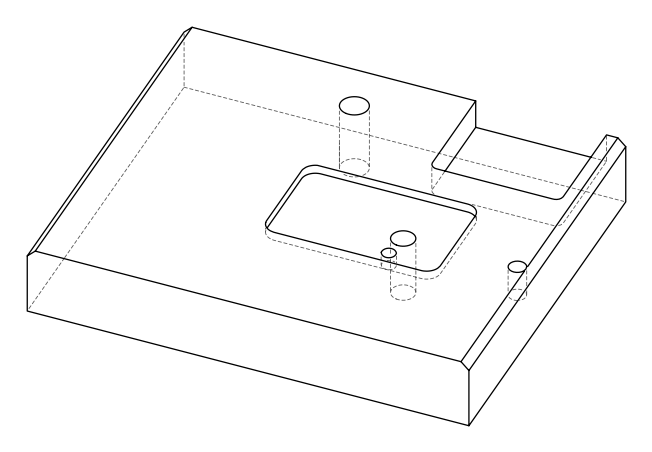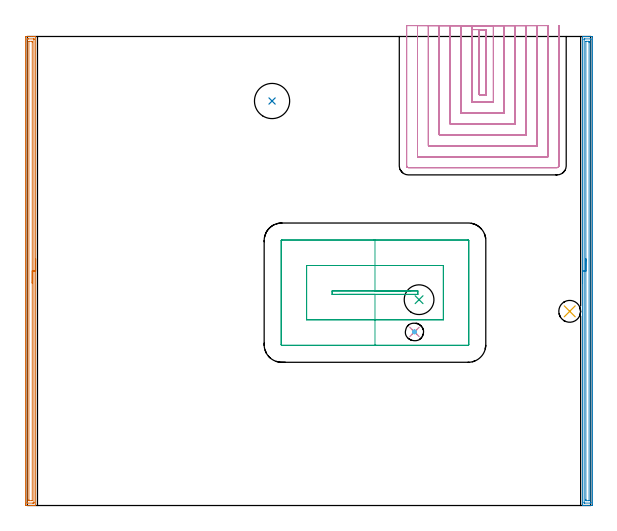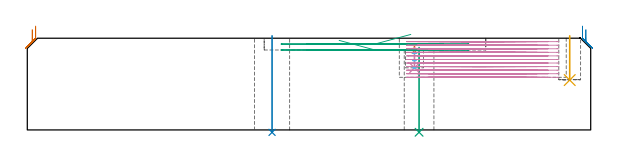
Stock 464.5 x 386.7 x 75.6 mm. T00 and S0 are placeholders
(PLAN: 10 operations, 8 tool changes, 85.8 min)
(1 SPOT_DRILL | STEP1POCKET | NXT0321_9005460120000 | 0.03 min | 1009 mm3)
(2 INDEXABLE_INSERT_DRILL_THROUGH_HOLE_FROM_SOLID | STEP1HOLE | NXT0302_029 | 0.32 min | 49886 mm3)
(3 INDEXABLE_INSERT_DRILL_THROUGH_HOLE_FROM_SOLID_1 | STEP1HOLE_1 | NXT0302_020 | 0.28 min | 35597 mm3)
(4 DRILL_BLIND_HOLE_INTO_CENTER | STEP1POCKET | NXT0301_128 | 0.07 min | 1619 mm3)
(5 INDEXABLE_INSERT_DRILL_BLIND_HOLE_FROM_SOLID | STEP1POCKET_1 | NXT0302_007 | 0.15 min | 8706 mm3)
(6 MILL_ROUGH_BLIND_HOLE_CONTOUR | STEP1POCKET | UGT0201_129 | Spiral | 0.17 min | 1562 mm3)
(7 AREA_MILL | FG_CHAMFER_SURFACE | UGT0205_001 | 9.51 min | 13638 mm3)
(8 AREA_MILL_1 | FG_CHAMFER_SURFACE_1 | UGT0205_001 | 9.51 min | 13327 mm3)
(9 MILL_RECTANGULAR_POCKET | POCKET_RECTANGULAR_STRAIGHT | UGT0201_006 | Follow Part, ap 7, ae 75% | 4.2 min | 195497 mm3)
(10 MILL_SLOT | SLOT_PARTIAL_RECTANGULAR | NXT0201_011 | Follow Part, ap 3, ae 75% | 61.54 min | 504851 mm3)
(TOOL NXT0321_9005460120000 | NC Spot Drill, 142deg, 12mm, Carbide, Uncoated | D12 PA142 FL30 Z2)
(TOOL NXT0302_029 | Index. Insert Drill 29mm [880-D2900L32-05] | D29 PA176 FL145 Z2)
(TOOL NXT0302_020 | Index. Insert Drill 24.5mm [880-D2450L25-03] | D24.5 PA176 FL74 Z2)
(TOOL NXT0301_128 | Carbide Drill 12mm [861.1-1200-036A1-GP GC34] | D12 PA150 FL37.4 Z2)
(TOOL NXT0302_007 | Index. Insert Drill 18mm [880-D1800L25-05] | D18 PA176 FL90 Z2)
(TOOL UGT0201_129 | Carbide End Mill 11.9 | D11.9 FL15 Z4)
(TOOL UGT0205_001 | Chamfer Mill 20 x 3 x 45 deg. | D20 FL50 Z2)
(TOOL UGT0201_006 | End Mill 28 mm | D28 FL25 Z2)
(TOOL NXT0201_011 | ENDMILL 12mm [2P460-1200-NA 1630] | D12 FL38 Z6)
(OP 1 SPOT_DRILL)
G17 G21 G94 G90
T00 M6
G54
G17 G0 G90 X319.2 Y143.1 S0 M3
G43 Z85.6 H0
G94 G81 G98 Z65.263 F250. R68.9
G80
M5
M2
(OP 2 INDEXABLE_INSERT_DRILL_THROUGH_HOLE_FROM_SOLID)
G17 G21 G94 G90
T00 M6
G54
G17 G0 G90 X201.8 Y333.5 S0 M3
G43 Z85.6 H1
G94 G81 G98 Z-2.006 F250. R77.6
G80
M5
M2
(OP 3 INDEXABLE_INSERT_DRILL_THROUGH_HOLE_FROM_SOLID_1)
G17 G21 G94 G90
T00 M6
G54
G17 G0 G90 X323. Y169.7 S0 M3
G43 Z85.6 H1
G94 G81 G98 Z-1.928 F250. R67.9
G80
M5
M2
(OP 4 DRILL_BLIND_HOLE_INTO_CENTER)
G17 G21 G94 G90
T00 M6
G54
G17 G0 G90 X319.2 Y143.1 S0 M3
G43 Z85.6 H1
G94 G81 G98 Z51.2 F250. R67.9
G80
M5
M2
(OP 5 INDEXABLE_INSERT_DRILL_BLIND_HOLE_FROM_SOLID)
G17 G21 G94 G90
T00 M6
G54
G17 G0 G90 X447.2 Y160.1 S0 M3
G43 Z85.6 H1
G94 G81 G98 Z41.1 F250. R77.6
G80
M5
M2
(OP 6 MILL_ROUGH_BLIND_HOLE_CONTOUR)
G17 G21 G94 G90
T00 M6
G54
G17 G0 G90 X319.2 Y143.1 S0 M3
G43 Z85.6 H0
Z63.
G94 G3 X319.925 Y143.825 R0.725 F250.
X319.2 Y144.55 R0.725
X317.75 Y143.1 R1.45
X319.2 Y144.55 R-1.45
X318.475 Y143.825 R0.725
X319.2 Y143.1 R0.725
G0 Z57.1
G3 X319.925 Y143.825 R0.725
X319.2 Y144.55 R0.725
X317.75 Y143.1 R1.45
X319.2 Y144.55 R-1.45
X318.475 Y143.825 R0.725
X319.2 Y143.1 R0.725
G0 Z51.2
G3 X319.925 Y143.825 R0.725
X319.2 Y144.55 R0.725
X317.75 Y143.1 R1.45
X319.2 Y144.55 R-1.45
X318.475 Y143.825 R0.725
X319.2 Y143.1 R0.725
G0 Z85.6
M5
M2
(OP 7 AREA_MILL)
G17 G21 G94 G90
T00 M6
G54
G17 G0 G90 X6.9 Y203.35 S1061 M3
G43 Z85.6 H0
G94 G1 Y203.312 Z84.728 F250.
Y203.198 Z83.863
Y203.009 Z83.012
Y202.747 Z82.18
Y202.413 Z81.374
Y202.01 Z80.6
Y201.541 Z79.864
Y201.01 Z79.172
Y200.421 Z78.529
Y199.778 Z77.939
Y199.086 Z77.408
Y198.35 Z76.94
Y197.576 Z76.537
Y196.77 Z76.203
Y195.938 Z75.941
Y195.086 Z75.752
Y194.222 Z75.638
Y193.35 Z75.6
Y0.18
X6.904 Y0.01 Z75.596
X6.83 Y0.007 Z75.522
X6.386 Y0. Z75.086
X6.117 Z74.817
X5.381 Z74.077
X4.12 Z72.817
X3.594 Z72.289
X2.963 Z71.659
X-0.875 Z67.822
X-1.128 Y0.002 Z67.57
X-1.492 Y0.007 Z67.206
X-1.494 Y0.012 Z67.203
X-1.499 Y0.631 Z67.201
X-1.5 Y1.256 Z67.2
X-1.499 Y386.069 Z67.201
X-1.494 Y386.688 Z67.203
X-1.492 Y386.693 Z67.206
X-0.875 Y386.7 Z67.822
X3.594 Z72.289
X5.014 Z73.71
X5.381 Z74.077
X6.117 Z74.817
X6.386 Z75.086
X6.83 Y386.693 Z75.522
X6.897 Y386.69 Z75.589
X6.9 Y386.516 Z75.6
Y193.35
X5.486 Z74.186
X5.485 Y2.316 Z74.185
X5.484 Y2.211 Z74.184
X5.479 Y2.012 Z74.179
X5.381 Y2.008 Z74.081
X4.906 Y2.001 Z73.606
X4.488 Y2. Z73.188
X0.438 Z69.138
X0.019 Y2.002 Z68.719
X-0.041 Y2.005 Z68.659
X-0.072 Y2.009 Z68.628
X-0.079 Y2.107 Z68.621
X-0.084 Y2.315 Z68.616
X-0.086 Y2.42 Z68.614
Y2.524
Y384.384
X-0.084 Y384.489 Z68.616
X-0.079 Y384.688 Z68.621
X0.019 Y384.692 Z68.719
X0.494 Y384.699 Z69.194
X0.912 Y384.7 Z69.612
X4.962 Z73.662
X5.381 Y384.698 Z74.081
X5.441 Y384.695 Z74.141
X5.472 Y384.691 Z74.172
X5.479 Y384.592 Z74.179
X5.484 Y384.385 Z74.184
X5.486 Y384.28 Z74.186
Y384.176
Y193.35
X4.072 Z72.772
X4.071 Y4.208 Z72.771
X4.069 Y4.089 Z72.769
X4.066 Y4.03 Z72.766
X4.064 Y4.01 Z72.764
X4.01 Y4.007 Z72.71
X3.801 Y4.001 Z72.501
X1.598 Z70.298
X1.459 Y4.003 Z70.159
X1.349 Y4.01 Z70.049
X1.334 Y4.015 Z70.034
X1.332 Y4.023 Z70.032
X1.33 Y4.049 Z70.03
X1.329 Y4.208 Z70.029
X1.328 Y4.686 Z70.028
X1.329 Y382.492 Z70.029
X1.331 Y382.611 Z70.031
X1.334 Y382.67 Z70.034
X1.336 Y382.69 Z70.036
X1.39 Y382.693 Z70.09
X1.599 Y382.699 Z70.299
X3.802 Z72.502
X3.941 Y382.696 Z72.641
X4.051 Y382.69 Z72.751
X4.066 Y382.685 Z72.766
X4.068 Y382.677 Z72.768
X4.07 Y382.651 Z72.77
X4.071 Y382.492 Z72.771
X4.072 Y382.014 Z72.772
Y193.35
Y192.478 Z72.81
Y191.613 Z72.923
Y190.762 Z73.112
Y189.93 Z73.375
Y189.124 Z73.708
Y188.35 Z74.111
Y187.614 Z74.58
Y186.922 Z75.111
Y186.279 Z75.7
Y185.69 Z76.344
Y185.158 Z77.036
Y184.69 Z77.772
Y184.287 Z78.545
Y183.953 Z79.351
Y183.691 Z80.183
Y183.502 Z81.035
Y183.388 Z81.9
Y183.35 Z82.772
G0 Z85.6
M5
M2
(OP 8 AREA_MILL_1)
G17 G21 G94 G90
T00 M6
G54
G17 G0 G90 X457.7 Y183.35 S1061 M3
G43 Z85.6 H0
G94 G1 Y183.388 Z84.728 F250.
Y183.502 Z83.863
Y183.691 Z83.012
Y183.953 Z82.18
Y184.287 Z81.374
Y184.69 Z80.6
Y185.159 Z79.864
Y185.69 Z79.172
Y186.279 Z78.529
Y186.922 Z77.939
Y187.614 Z77.408
Y188.35 Z76.94
Y189.124 Z76.537
Y189.93 Z76.203
Y190.762 Z75.941
Y191.614 Z75.752
Y192.478 Z75.638
Y193.35 Z75.6
Y386.516
X457.703 Y386.69 Z75.588
X457.755 Y386.693 Z75.536
X458.182 Y386.7 Z75.117
X458.444 Z74.856
X459.177 Z74.118
X460.435 Z72.862
X461.848 Z71.448
X465.414 Z67.883
X465.678 Y386.698 Z67.619
X465.992 Y386.69 Z67.306
X465.999 Y386.376 Z67.299
X466. Y0.631 Z67.3
X465.997 Y0.322 Z67.302
X465.992 Y0.01 Z67.306
X465.676 Y0. Z67.621
X460.959 Z72.336
X459.544 Z73.753
X459.177 Z74.118
X458.444 Z74.856
X458.182 Z75.118
X457.758 Z75.534
X457.703 Y0.01 Z75.588
X457.7 Y0.184 Z75.6
Y193.35
X459.114 Z74.186
Y384.343
X459.115 Y384.406 Z74.185
X459.121 Y384.531 Z74.179
X459.131 Y384.69 Z74.169
X459.177 Y384.693 Z74.123
X459.65 Y384.699 Z73.65
X464.106 Z69.194
X464.523 Y384.693 Z68.777
X464.576 Y384.69 Z68.724
X464.583 Y384.469 Z68.717
X464.585 Y384.343 Z68.715
X464.586 Y384.28 Z68.714
Y2.357
X464.585 Y2.294 Z68.715
X464.579 Y2.169 Z68.721
X464.569 Y2.01 Z68.731
X464.523 Y2.007 Z68.777
X464.05 Y2.001 Z69.25
X459.594 Z73.706
X459.177 Y2.007 Z74.123
X459.124 Y2.01 Z74.176
X459.117 Y2.231 Z74.183
X459.115 Y2.357 Z74.185
X459.114 Y2.42 Z74.186
Y193.35
X460.528 Z72.772
X460.529 Y382.6 Z72.771
Y382.654
X460.532 Y382.68 Z72.768
X460.534 Y382.686 Z72.766
X460.545 Y382.69 Z72.755
X460.753 Y382.699 Z72.547
X462.741 Z70.559
X462.949 Y382.695 Z70.351
X463.086 Y382.69 Z70.214
X463.165 Y382.679 Z70.135
X463.167 Y382.635 Z70.133
X463.17 Y382.492 Z70.13
X463.171 Y382.06 Z70.129
X463.172 Y381.597 Z70.128
X463.171 Y4.1 Z70.129
Y4.046
X463.169 Y4.02 Z70.131
X463.166 Y4.014 Z70.134
X463.155 Y4.01 Z70.145
X462.947 Y4.001 Z70.353
X460.959 Z72.341
X460.752 Y4.005 Z72.548
X460.614 Y4.01 Z72.686
X460.535 Y4.021 Z72.765
X460.533 Y4.065 Z72.767
X460.53 Y4.208 Z72.77
X460.529 Y4.64 Z72.771
X460.528 Y5.103 Z72.772
Y193.35
Y194.222 Z72.81
Y195.087 Z72.923
Y195.938 Z73.112
Y196.77 Z73.375
Y197.576 Z73.708
Y198.35 Z74.111
Y199.086 Z74.58
Y199.778 Z75.111
Y200.421 Z75.7
Y201.01 Z76.344
Y201.542 Z77.036
Y202.01 Z77.772
Y202.413 Z78.545
Y202.747 Z79.351
Y203.009 Z80.183
Y203.198 Z81.035
Y203.312 Z81.9
Y203.35 Z82.772
G0 Z85.6
M5
M2
(OP 9 MILL_RECTANGULAR_POCKET)
G17 G21 G94 G90
T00 M6
G54
G17 G0 G90 X316.195 Y176.9 S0 M3
G43 Z85.733 H0
Z78.733
G94 G1 X286.65 Z70.817 F250.
X251.3 F500.
Y174.1
X322.
Y176.9
X286.65
Y197.9
X230.3
Y153.1
X343.
Y197.9
X286.65
Y218.9
X209.8
G3 X209.3 Y218.4 R0.5
G1 Y132.6
G3 X209.8 Y132.1 R0.5
G1 X363.5
G3 X364. Y132.6 R0.5
G1 Y218.4
G3 X363.5 Y218.9 R0.5
G1 X286.65
X285.65
G0 X257.105 Y174.1 Z73.817
G1 X286.65 Z65.9 F250.
X322. F500.
Y176.9
X251.3
Y174.1
X286.65
Y153.1
X343.
Y197.9
X230.3
Y153.1
X286.65
Y132.1
X363.5
G3 X364. Y132.6 R0.5
G1 Y218.4
G3 X363.5 Y218.9 R0.5
G1 X209.8
G3 X209.3 Y218.4 R0.5
G1 Y132.6
G3 X209.8 Y132.1 R0.5
G1 X286.65
X287.65
G0 Z85.733
M5
M2
(OP 10 MILL_SLOT)
G17 G21 G94 G90
T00 M6
G54
G17 G0 G90 X366.7 Y395.7 S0 M3
G43 Z85.733 H1
Z72.794
G94 G1 Y392.7 F250.
Y392.409 F500.
X372.7
G3 X378.3 Y392.409 R6.
G1 Y338.6
X372.7
Y392.409
X366.7
Y332.6
X384.3
Y392.7
Y395.7 F250.
X357.7
Y392.7
Y323.6 F500.
X393.3
Y392.7
Y395.7 F250.
X348.7
Y392.7
Y314.6 F500.
X402.3
Y392.7
Y395.7 F250.
X339.7
Y392.7
Y305.6 F500.
X411.3
Y392.7
Y395.7 F250.
X330.7
Y392.7
Y296.6 F500.
X420.3
Y392.7
Y395.7 F250.
X321.7
Y392.7
Y287.6 F500.
X429.3
Y392.7
Y395.7 F250.
X312.7
Y392.7
Y280.1 F500.
G3 X314.2 Y278.6 R1.5
G1 X436.8
G3 X438.3 Y280.1 R1.5
G1 Y392.7
Y395.7 F250.
G0 X366.7 Z69.854
G1 Y392.7
Y392.409 F500.
X372.7
G3 X378.3 Y392.409 R6.
G1 Y338.6
X372.7
Y392.409
X366.7
Y332.6
X384.3
Y392.7
Y395.7 F250.
X357.7
Y392.7
Y323.6 F500.
X393.3
Y392.7
Y395.7 F250.
X348.7
Y392.7
Y314.6 F500.
X402.3
Y392.7
Y395.7 F250.
X339.7
Y392.7
Y305.6 F500.
X411.3
Y392.7
Y395.7 F250.
X330.7
Y392.7
Y296.6 F500.
X420.3
Y392.7
Y395.7 F250.
X321.7
Y392.7
Y287.6 F500.
X429.3
Y392.7
Y395.7 F250.
X312.7
Y392.7
Y280.1 F500.
G3 X314.2 Y278.6 R1.5
G1 X436.8
G3 X438.3 Y280.1 R1.5
G1 Y392.7
Y395.7 F250.
G0 X366.7 Z66.915
G1 Y392.7
Y392.409 F500.
X372.7
G3 X378.3 Y392.409 R6.
G1 Y338.6
X372.7
Y392.409
X366.7
Y332.6
X384.3
Y392.7
Y395.7 F250.
X357.7
Y392.7
Y323.6 F500.
X393.3
Y392.7
Y395.7 F250.
X348.7
Y392.7
Y314.6 F500.
X402.3
Y392.7
Y395.7 F250.
X339.7
Y392.7
Y305.6 F500.
X411.3
Y392.7
Y395.7 F250.
X330.7
Y392.7
Y296.6 F500.
X420.3
Y392.7
Y395.7 F250.
X321.7
Y392.7
Y287.6 F500.
X429.3
Y392.7
Y395.7 F250.
X312.7
Y392.7
Y280.1 F500.
G3 X314.2 Y278.6 R1.5
G1 X436.8
G3 X438.3 Y280.1 R1.5
G1 Y392.7
Y395.7 F250.
G0 X366.7 Z63.976
G1 Y392.7
Y392.409 F500.
X372.7
G3 X378.3 Y392.409 R6.
G1 Y338.6
X372.7
Y392.409
X366.7
Y332.6
X384.3
Y392.7
Y395.7 F250.
X357.7
Y392.7
Y323.6 F500.
X393.3
Y392.7
Y395.7 F250.
X348.7
Y392.7
Y314.6 F500.
X402.3
Y392.7
Y395.7 F250.
X339.7
Y392.7
Y305.6 F500.
X411.3
Y392.7
Y395.7 F250.
X330.7
Y392.7
Y296.6 F500.
X420.3
Y392.7
Y395.7 F250.
X321.7
Y392.7
Y287.6 F500.
X429.3
Y392.7
Y395.7 F250.
X312.7
Y392.7
Y280.1 F500.
G3 X314.2 Y278.6 R1.5
G1 X436.8
G3 X438.3 Y280.1 R1.5
G1 Y392.7
Y395.7 F250.
G0 X366.7 Z61.036
G1 Y392.7
Y392.409 F500.
X372.7
G3 X378.3 Y392.409 R6.
G1 Y338.6
X372.7
Y392.409
X366.7
Y332.6
X384.3
Y392.7
Y395.7 F250.
X357.7
Y392.7
Y323.6 F500.
X393.3
Y392.7
Y395.7 F250.
X348.7
Y392.7
Y314.6 F500.
X402.3
Y392.7
Y395.7 F250.
X339.7
Y392.7
Y305.6 F500.
X411.3
Y392.7
Y395.7 F250.
X330.7
Y392.7
Y296.6 F500.
X420.3
Y392.7
Y395.7 F250.
X321.7
Y392.7
Y287.6 F500.
X429.3
Y392.7
Y395.7 F250.
X312.7
Y392.7
Y280.1 F500.
G3 X314.2 Y278.6 R1.5
G1 X436.8
G3 X438.3 Y280.1 R1.5
G1 Y392.7
Y395.7 F250.
G0 X366.7 Z58.097
G1 Y392.7
Y392.409 F500.
X372.7
G3 X378.3 Y392.409 R6.
G1 Y338.6
X372.7
Y392.409
X366.7
Y332.6
X384.3
Y392.7
Y395.7 F250.
X357.7
Y392.7
Y323.6 F500.
X393.3
Y392.7
Y395.7 F250.
X348.7
Y392.7
Y314.6 F500.
X402.3
Y392.7
Y395.7 F250.
X339.7
Y392.7
Y305.6 F500.
X411.3
Y392.7
Y395.7 F250.
X330.7
Y392.7
Y296.6 F500.
X420.3
Y392.7
Y395.7 F250.
X321.7
Y392.7
Y287.6 F500.
X429.3
Y392.7
Y395.7 F250.
X312.7
Y392.7
Y280.1 F500.
G3 X314.2 Y278.6 R1.5
G1 X436.8
G3 X438.3 Y280.1 R1.5
G1 Y392.7
Y395.7 F250.
G0 X366.7 Z55.158
G1 Y392.7
Y392.409 F500.
X372.7
G3 X378.3 Y392.409 R6.
G1 Y338.6
X372.7
Y392.409
X366.7
Y332.6
X384.3
Y392.7
Y395.7 F250.
X357.7
Y392.7
Y323.6 F500.
X393.3
Y392.7
Y395.7 F250.
X348.7
Y392.7
Y314.6 F500.
X402.3
Y392.7
Y395.7 F250.
X339.7
Y392.7
Y305.6 F500.
X411.3
Y392.7
Y395.7 F250.
X330.7
Y392.7
Y296.6 F500.
X420.3
Y392.7
Y395.7 F250.
X321.7
Y392.7
Y287.6 F500.
X429.3
Y392.7
Y395.7 F250.
X312.7
Y392.7
Y280.1 F500.
G3 X314.2 Y278.6 R1.5
G1 X436.8
G3 X438.3 Y280.1 R1.5
G1 Y392.7
Y395.7 F250.
G0 X366.7 Z52.218
G1 Y392.7
Y392.409 F500.
X372.7
G3 X378.3 Y392.409 R6.
G1 Y338.6
X372.7
Y392.409
X366.7
Y332.6
X384.3
Y392.7
Y395.7 F250.
X357.7
Y392.7
Y323.6 F500.
X393.3
Y392.7
Y395.7 F250.
X348.7
Y392.7
Y314.6 F500.
X402.3
Y392.7
Y395.7 F250.
X339.7
Y392.7
Y305.6 F500.
X411.3
Y392.7
Y395.7 F250.
X330.7
Y392.7
Y296.6 F500.
X420.3
Y392.7
Y395.7 F250.
X321.7
Y392.7
Y287.6 F500.
X429.3
Y392.7
Y395.7 F250.
X312.7
Y392.7
Y280.1 F500.
G3 X314.2 Y278.6 R1.5
G1 X436.8
G3 X438.3 Y280.1 R1.5
G1 Y392.7
Y395.7 F250.
G0 X366.7 Z49.279
G1 Y392.7
Y392.409 F500.
X372.7
G3 X378.3 Y392.409 R6.
G1 Y338.6
X372.7
Y392.409
X366.7
Y332.6
X384.3
Y392.7
Y395.7 F250.
X357.7
Y392.7
Y323.6 F500.
X393.3
Y392.7
Y395.7 F250.
X348.7
Y392.7
Y314.6 F500.
X402.3
Y392.7
Y395.7 F250.
X339.7
Y392.7
Y305.6 F500.
X411.3
Y392.7
Y395.7 F250.
X330.7
Y392.7
Y296.6 F500.
X420.3
Y392.7
Y395.7 F250.
X321.7
Y392.7
Y287.6 F500.
X429.3
Y392.7
Y395.7 F250.
X312.7
Y392.7
Y280.1 F500.
G3 X314.2 Y278.6 R1.5
G1 X436.8
G3 X438.3 Y280.1 R1.5
G1 Y392.7
Y395.7 F250.
G0 X366.7 Z46.339
G1 Y392.7
Y392.409 F500.
X372.7
G3 X378.3 Y392.409 R6.
G1 Y338.6
X372.7
Y392.409
X366.7
Y332.6
X384.3
Y392.7
Y395.7 F250.
X357.7
Y392.7
Y323.6 F500.
X393.3
Y392.7
Y395.7 F250.
X348.7
Y392.7
Y314.6 F500.
X402.3
Y392.7
Y395.7 F250.
X339.7
Y392.7
Y305.6 F500.
X411.3
Y392.7
Y395.7 F250.
X330.7
Y392.7
Y296.6 F500.
X420.3
Y392.7
Y395.7 F250.
X321.7
Y392.7
Y287.6 F500.
X429.3
Y392.7
Y395.7 F250.
X312.7
Y392.7
Y280.1 F500.
G3 X314.2 Y278.6 R1.5
G1 X436.8
G3 X438.3 Y280.1 R1.5
G1 Y392.7
Y395.7 F250.
G0 X366.7 Z43.4
G1 Y392.7
Y392.409 F500.
X372.7
G3 X378.3 Y392.409 R6.
G1 Y338.6
X372.7
Y392.409
X366.7
Y332.6
X384.3
Y392.7
Y395.7 F250.
X357.7
Y392.7
Y323.6 F500.
X393.3
Y392.7
Y395.7 F250.
X348.7
Y392.7
Y314.6 F500.
X402.3
Y392.7
Y395.7 F250.
X339.7
Y392.7
Y305.6 F500.
X411.3
Y392.7
Y395.7 F250.
X330.7
Y392.7
Y296.6 F500.
X420.3
Y392.7
Y395.7 F250.
X321.7
Y392.7
Y287.6 F500.
X429.3
Y392.7
Y395.7 F250.
X312.7
Y392.7
Y280.1 F500.
G3 X314.2 Y278.6 R1.5
G1 X436.8
G3 X438.3 Y280.1 R1.5
G1 Y392.7
Y395.7 F250.
G0 Z85.733
M5
M2
